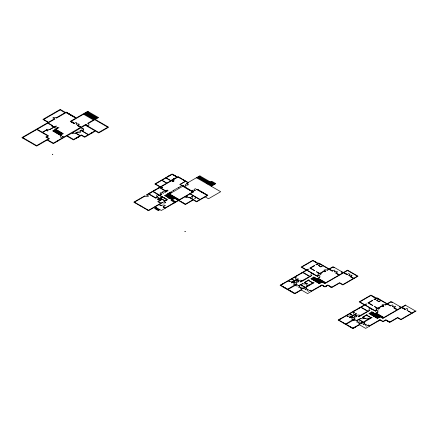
<?xml version="1.0" encoding="UTF-8"?>
<svg xmlns="http://www.w3.org/2000/svg" width="438" height="438" viewBox="0 0 438 438"><rect width="100%" height="100%" fill="white"/><g stroke="black" fill="none" stroke-linecap="round" stroke-linejoin="round"><path stroke-width="0.66" d="M52.44 154.28L52.867 154.4L52.538 154.225M306.693 269.655L306.748 269.562M186.802 183.796L188.603 182.756L178.014 176.645L177.357 177.023L172.123 174.001L154.822 183.987L160.062 187.01L146.473 194.855L148.548 196.054A2.469 1.423 0 0 1 145.055 196.054L134.466 202.164L148.548 210.295L160.664 203.298L157.713 201.595L159.678 200.462L157.445 199.17L158.425 199.044L158.611 197.981A1.851 1.068 0 0 1 159.733 198.288L159.952 198.414M306.469 269.567L306.896 269.693L306.688 269.507M168.351 198.458L169.32 197.084L170.207 196.996L169.117 196.399L169.845 196.334L170.585 195.277M299.745 286.085L298.59 287.246A2.316 1.336 0 0 0 301.382 287.032A2.316 1.336 0 0 0 301.015 288.642L303.238 287.848L303.841 288.199L305.149 287.443L300.676 284.859L299.362 285.614L299.745 286.085L298.711 285.488A2.469 1.423 0 0 1 295.217 285.488L297.183 284.355L296.416 283.912L294.451 285.045A2.469 1.423 0 0 1 294.451 283.03L293.033 282.209L291.724 282.964L291.286 282.713L293.142 281.645A2.316 1.336 0 0 0 289.868 281.645L288.45 280.824L291.505 279.061L294.779 280.95L291.505 282.587M357.819 320.879L356.663 322.034A2.316 1.336 0 0 0 359.456 321.82A2.316 1.336 0 0 0 359.089 323.436L361.312 322.642L361.914 322.987L363.222 322.231L358.749 319.647L357.441 320.402L357.819 320.879L356.784 320.277A2.469 1.423 0 0 1 353.291 320.277L355.256 319.143L354.49 318.705L352.53 319.839A2.469 1.423 0 0 1 352.53 317.824L351.106 317.002L349.798 317.758L349.365 317.506L351.216 316.433A2.316 1.336 0 0 0 347.942 316.433L346.524 315.617L349.579 313.854L352.853 315.743L349.579 317.38M184.951 231.297L185.175 231.532M54.476 118.791L48.476 122.257L43.674 119.486L60.209 109.938L65.01 112.714L56.113 117.849A2.316 1.336 0 0 0 52.839 117.849L54.914 119.043L48.092 122.985L52.62 125.597L52.133 125.881L54.093 127.015L56.278 126.007L55.626 126.385L56.004 126.604L54.148 127.677A2.316 1.336 0 0 0 57.422 127.677L57.805 127.896L52.62 130.891L61.079 135.775L61.408 135.583L53.277 130.891L55.571 129.566L62.935 133.82M22.907 138.184L23.345 137.932M67.03 113.119L67.463 112.867M68.667 114.066L69.1 113.814M69.1 114.318L69.538 114.066M70.737 115.265L71.175 115.013M71.175 115.517L71.613 115.265M47.928 130.573L47.6 130.765L46.291 130.009L42.366 132.276L37.181 129.281L47.764 123.171L51.969 125.597L51.476 125.881L53.77 127.206L49.664 129.577M72.812 116.459L73.25 116.207L71.558 115.298M73.25 116.711L73.688 116.459M57.422 127.677L59.004 127.584L55.894 129.38L63.264 133.634L60.641 135.145M74.887 117.658L75.325 117.406M53.551 131.05L55.84 129.725M88.147 111.575L71.12 121.408L74.449 123.33M54.093 131.362L56.387 130.042M54.64 131.679L56.935 130.354M71.531 122.147L71.969 121.895M55.188 131.991L57.477 130.672M55.73 132.309L58.024 130.984M56.278 132.621L58.572 131.301M73.168 123.094L73.606 122.843L71.914 121.928M56.825 132.938L59.114 131.614M35.626 145.525L36.058 145.274M57.367 133.251L59.661 131.931M57.915 133.568L60.209 132.243M58.462 133.886L60.751 132.561M59.004 134.198L61.298 132.873M59.552 134.515L61.846 133.19M60.099 134.827L62.388 133.502M78.134 125.958L78.572 125.706M79.771 126.905L80.209 126.653M98.079 117.313L87.709 123.297L88.147 123.549L94.805 119.705L107.792 127.206L98.731 132.435L85.744 124.934L86.182 124.682M81.599 130.102L81.161 130.354L88.476 134.576L95.024 130.798L85.306 125.186L72.155 133.097A2.316 1.336 0 0 0 75.429 133.097L78.052 131.898L79.798 132.906A2.163 1.248 0 0 0 79.798 131.143L80.942 130.48L88.257 134.701L84.654 136.782L81.38 134.893L80.072 135.649M78.271 132.024L76.141 133.251L80.181 135.583M80.997 127.677L83.127 129.221L83.614 128.936L81.216 127.551M75.938 138.474L78.555 136.963M168.52 176.142L170.158 175.195M173.596 175.227L173.924 175.041L175.507 176.016M175.233 176.175L175.561 175.983M170.809 180.555L175.178 178.031L175.72 178.348M146.801 195.047L148.548 194.034L155.698 198.162L157.768 196.969A2.469 1.423 0 0 1 157.768 198.983M178.397 177.242L178.726 177.056M134.931 202.81L135.26 202.619M180.034 178.189L180.363 177.998M180.905 178.693L181.233 178.507M182.542 179.64L182.87 179.449M183.418 180.144L183.746 179.952M155.424 197.626L157.549 196.651L155.643 197.752M158.972 195.578L159.35 195.359L152.802 191.581L148.876 193.848L156.021 197.976M161.644 194.034L159.678 195.173L153.13 191.39L159.569 187.672L166.117 191.455L164.918 192.145M140.992 206.309L141.315 206.117M159.843 195.644L160.171 195.452M185.055 181.086L185.383 180.899M141.37 206.528L141.698 206.336M180.089 184.272L179.761 184.458L180.199 184.71M180.522 184.02L180.96 183.763M181.398 183.511L181.836 183.259M182.268 183.007L182.706 182.756M183.144 182.504L183.582 182.252M184.015 182L184.453 181.748M184.891 181.496L185.329 181.244M180.741 184.146L181.179 183.894M181.617 183.637L182.055 183.385M182.487 183.133L182.925 182.881M183.363 182.63L183.801 182.378M184.234 182.126L184.672 181.874M185.11 181.622L185.542 181.37M185.926 181.589L186.254 181.403M161.808 196.777L162.137 196.591M159.733 198.288L162.082 196.936L157.335 194.636A2.316 1.336 0 0 0 157.335 196.525M173.432 190.382L173.103 190.694M173.87 190.13L174.302 189.878M174.74 189.627L175.178 189.375M175.611 189.123L176.049 188.871M176.487 188.619L176.925 188.367M177.357 188.116L177.795 187.864M180.85 186.095L181.288 185.843M165.066 195.381L167.36 194.061M171.357 191.707L171.795 191.455M172.233 191.203L172.665 190.946M178.781 187.42L178.233 187.612M179.213 187.168L179.651 186.916M180.089 186.665L180.522 186.413M159.897 198.447L160.226 198.255L161.315 198.89L159.459 199.958L158.425 199.044M187.563 182.536L187.891 182.35M188.165 182.504L199.733 175.824L214.467 184.332M165.684 195.737L167.973 194.412M183.527 185.69L183.035 185.969L193.076 191.767L193.569 191.483M196.897 177.97L200.171 176.076M171.959 192.556L169.501 193.974L179.377 199.673L192.747 191.959M172.391 192.304L172.829 192.052M173.267 191.8L173.705 191.548M174.138 191.296L174.576 191.045M175.014 190.793L175.452 190.541M175.884 190.289L176.322 190.037M176.76 189.785L177.198 189.534M177.631 189.282L178.069 189.024M178.507 188.773L178.939 188.521M179.815 188.017L179.12 188.121M180.253 187.765L180.686 187.513M181.124 187.261L181.562 187.01M182 186.758L182.432 186.506M166.254 196.071L168.548 194.746M163.609 197.817L163.938 197.626M166.829 196.399L169.117 195.074M183.878 186.84L184.206 186.648M167.398 196.728L169.692 195.408M167.973 197.062L170.262 195.737M165.246 198.764L165.575 198.573M168.548 197.39L170.836 196.071M185.515 187.782L185.843 187.595M147.431 210.026L147.754 209.835M169.117 197.724L171.411 196.399M185.953 188.033L186.281 187.847M169.692 198.053L171.986 196.728M162.514 202.608L162.191 202.416L160.987 203.112L158.37 201.595L162.191 199.394L164.808 200.905L163.828 201.469L165.788 202.608A2.316 1.336 0 0 1 162.514 202.608L159.35 204.431L161.261 205.537A2.935 1.692 0 0 1 165.411 205.537L163.007 206.922L165.246 208.214M164.151 201.661L167.535 199.706L159.897 195.299L161.863 194.16L160.007 193.092A2.316 1.336 0 0 1 163.281 193.092L163.5 193.218M170.267 198.381L172.556 197.062M159.322 204.792L159.651 204.606M187.59 188.981L187.918 188.789M170.836 198.715L173.13 197.39M156.24 207.552L154.603 208.499L158.206 210.574L159.843 209.632M188.028 189.232L188.356 189.041M171.411 199.044L173.705 197.724M160.636 205.553L160.96 205.362M161.261 205.537L160.932 205.723L159.027 204.623L148.548 210.673L133.814 202.164L144.726 195.863L145.055 196.054M171.986 199.378L174.275 198.053M172.123 199.706L170.973 200.369L174.576 202.449M172.337 199.832L174.85 198.381M189.665 190.18L189.993 189.988M190.103 190.431L190.426 190.24M163.281 207.081L163.609 206.889M191.74 191.373L192.063 191.187M164.589 207.836L164.918 207.645M206.829 183.703L210.103 181.814M196.843 189.594L197.33 189.309L207.809 195.359L196.569 201.847L193.295 199.958L185.438 204.497L178.562 200.527L161.315 210.481L155.096 206.889M190.24 193.782L193.892 191.674L191.932 190.541A2.316 1.336 0 0 1 195.206 190.541L195.26 190.568M207.262 183.955L211.844 181.31L215.775 183.577L211.193 186.221M197.658 189.878L197.987 189.687M179.076 200.823L179.405 200.637M199.295 190.82L199.624 190.634M180.713 201.77L181.042 201.579M191.713 196.651L193.021 195.644L190.021 193.908L186.747 195.802L187.453 196.208L185.597 197.281A2.316 1.336 0 0 0 188.871 197.281L189.966 197.407L191.713 198.414A2.163 1.248 0 0 0 191.713 196.651L193.24 195.77L196.186 197.472L194.658 198.354L196.405 197.598L199.843 199.58L196.569 201.469L190.185 197.533M200.171 191.329L200.494 191.138M182.892 203.029L183.221 202.838M201.809 192.271L202.132 192.085M202.679 192.775L203.008 192.589M184.529 203.977L184.858 203.785M204.316 193.722L204.645 193.53M205.192 194.226L205.515 194.034M206.829 195.173L207.152 194.981M314.314 261.546L314.643 261.355M315.951 262.488L316.28 262.302L314.588 261.387M319.171 263.594L319.499 263.402M280.977 285.773L281.3 285.581M289.868 281.645L288.231 280.95L280.758 285.269L287.635 289.239L296.197 284.038M297.835 278.935L294.998 280.824L291.724 278.935L294.779 277.172L296.197 277.988L294.998 277.046L302.746 272.573L309.622 276.542L300.348 281.645M320.485 264.349L320.808 264.158M318.683 265.516L320.764 266.966L322.888 265.74L328.894 269.206L327.202 270.18A2.316 1.336 0 0 0 323.928 270.18L325.773 271.248L324.793 271.812L323.928 271.314L320.545 273.268L321.41 273.766L320.485 274.303L318.634 273.235A2.316 1.336 0 0 0 318.634 275.124L317.161 275.978L307.011 270.115L308.483 269.266L308.149 269.074L306.677 269.923L301.766 267.087L312.841 260.692L317.753 263.528L315.842 264.629L316.17 264.82L318.683 263.747A2.163 1.248 0 0 1 318.683 265.516L320.764 266.715L322.675 265.614L318.738 263.342L316.827 264.442L317.156 264.629M282.614 286.715L282.937 286.529M283.047 286.967L283.375 286.78M284.684 287.914L285.012 287.722M285.122 288.166L285.45 287.974M294.998 282.461L294.451 283.03M297.621 280.95L298.601 280.638A2.469 1.423 0 0 1 302.094 280.638L300.129 281.771L300.567 282.023L302.965 280.824L311.861 275.502L309.951 276.351L303.074 272.381L306.786 270.241L313.663 274.21L313.389 274.369M286.759 289.113L287.087 288.921M288.177 289.929L288.505 289.742M298.711 285.488L302.855 283.6A2.316 1.336 0 0 0 306.129 283.6L304.273 282.526L309.025 279.783L308.587 280.287L313.17 282.937L314.046 282.685L305.642 287.536L306.95 288.292L304.985 289.425A2.316 1.336 0 0 0 308.259 289.425A2.316 1.336 0 0 0 308.259 291.314L310.224 290.18L311.533 290.936L322.012 284.886L324.958 286.589L327.794 284.952L331.725 287.219L339.581 282.685L342.855 284.574L353.444 278.464L350.17 276.57L352.13 275.436A2.316 1.336 0 0 0 348.856 275.436A2.316 1.336 0 0 0 348.856 273.547L346.896 274.681L343.622 272.792L324.848 283.627L313.608 277.139M289.814 290.876L290.142 290.684M302.855 283.6L300.895 284.733L305.368 287.317L309.19 285.111L308.806 284.886M304.492 282.652L307.388 283.819L304.93 282.4L308.368 280.413L312.841 282.997L307.169 285.833A2.316 1.336 0 0 1 307.169 283.944M290.252 291.128L290.58 290.936M311.927 278.825L314.216 277.506M320.271 274.183L316.395 271.691L319.833 273.427L324.416 270.777L325.565 271.127M312.497 279.159L314.791 277.834M313.071 279.488L315.36 278.168M330.033 269.863L330.361 269.671M334.342 267.437L333.69 267.815L332.705 267.246L329.431 269.135L332.65 270.996M291.889 292.069L292.217 291.883M313.646 279.822L315.935 278.497M292.327 292.327L292.655 292.135M314.216 280.15L316.504 278.831M327.202 270.18L329.102 269.326L332.322 271.182L334.287 270.049A2.316 1.336 0 0 1 334.287 271.938A2.316 1.336 0 0 1 337.561 271.938L335.596 273.077L339.034 275.059L325.784 282.718L318.355 278.431L319.882 277.55L319.291 277.205L316.762 278.973M314.791 280.479L317.079 279.159M317.32 279.028L318.136 278.557L325.565 282.844L324.744 283.315L313.827 277.013L310.876 278.716L319.39 283.627L322.122 282.056M331.67 270.804L331.999 270.618M315.36 280.813L317.654 279.488M293.964 293.268L294.292 293.082M315.935 281.141L318.229 279.822M343.293 272.6L333.033 266.682L329.102 268.948L318.738 262.959L318.081 263.342L312.841 260.314L301.109 267.087L306.348 270.115L280.101 285.269L294.834 293.772L301.93 289.677L301.601 289.491L294.834 293.394L287.958 289.425L296.964 284.481M301.601 289.491A2.469 1.423 0 0 1 300.955 288.828L303.622 288.324L303.019 287.974M316.51 281.475L318.798 280.15M317.079 281.804L319.373 280.479M317.654 282.138L319.948 280.813M318.229 282.466L320.517 281.141M318.798 282.795L321.092 281.475M318.694 282.975L311.308 278.475M336.253 273.454L336.581 273.263M321.903 281.93L319.39 283.375L311.095 278.59M341.985 271.845L341.328 272.222L342.636 272.978M337.89 274.396L338.218 274.21M343.945 272.6L347.548 270.525L357.37 276.192L353.767 278.272M322.675 285.647L322.998 285.461M344.602 273.356L344.93 273.17M324.312 286.594L324.635 286.403M346.239 274.303L346.567 274.117M325.992 286.304L327.301 285.549M329.376 286.244L329.704 286.052M331.013 287.191L331.342 287M350.822 276.947L351.15 276.761M352.459 277.895L352.787 277.708M372.393 296.334L372.716 296.148M374.03 297.282L374.353 297.09M339.105 319.587L340.742 318.64M353.455 311.298L354.764 310.542M358.585 308.341L359.894 307.58M374.255 299.614L376.757 298.541A2.163 1.248 0 0 1 376.757 300.304L378.837 301.508L380.748 300.402L376.811 298.13L374.901 299.236L375.229 299.422M377.249 298.382L377.572 298.196M339.05 320.561L339.379 320.375M347.942 316.433L346.305 315.743L338.831 320.058L345.708 324.027L354.276 318.831M355.913 313.728L353.072 315.617L349.798 313.728L352.853 311.96L354.276 312.781L353.072 311.834L360.824 307.361L367.696 311.33L358.421 316.433M378.558 299.138L378.886 298.951M376.757 300.304L378.837 301.76L380.967 300.528L386.968 303.994L385.276 304.974A2.316 1.336 0 0 0 382.002 304.974L383.852 306.036L382.867 306.605L382.002 306.107L378.618 308.056L379.483 308.56L378.558 309.097L376.707 308.029A2.316 1.336 0 0 0 376.707 309.918L375.235 310.766L365.084 304.908L366.557 304.06L366.223 303.863L364.75 304.717L359.839 301.881L370.915 295.486L375.826 298.322L373.921 299.422L374.244 299.614M340.687 321.508L341.016 321.317M341.125 321.76L341.448 321.569M342.762 322.702L343.085 322.516M343.195 322.959L343.523 322.768M353.072 317.254L352.53 317.824M355.694 315.743L356.674 315.426A2.469 1.423 0 0 1 360.167 315.426L358.202 316.559L358.64 316.811L361.038 315.617L369.935 310.29L368.024 311.144L361.147 307.175L364.859 305.029L371.736 308.998L371.462 309.157M344.832 323.901L345.16 323.715M346.25 324.722L346.578 324.531M356.784 320.277L360.934 318.388A2.316 1.336 0 0 0 364.208 318.388L362.352 317.32L367.099 314.577L366.661 315.081L371.243 317.725L372.119 317.473L363.715 322.324L365.024 323.085L363.058 324.219A2.316 1.336 0 0 0 366.332 324.219A2.316 1.336 0 0 0 366.332 326.107L368.298 324.974L369.606 325.73L380.085 319.68L383.031 321.382L385.867 319.745L389.798 322.012L397.655 317.473L400.929 319.368L411.517 313.252M347.887 325.664L348.215 325.478M360.934 318.388L358.968 319.521L363.441 322.105L368.736 318.607A2.316 1.336 0 0 0 365.462 318.607L363.003 317.189L366.442 315.207L370.915 317.791L367.482 319.773L367.099 319.554M362.571 317.446L365.462 318.607M348.325 325.916L348.653 325.73M370 313.619L372.289 312.294M378.344 308.971L374.474 306.485L377.906 308.215L382.494 305.571L383.639 305.916M370.57 313.947L372.864 312.628M371.145 314.281L373.439 312.956M388.106 304.651L388.435 304.465M392.415 302.225L391.764 302.603L390.778 302.039L387.504 303.928L390.723 305.784M349.962 326.863L350.29 326.677M371.72 314.61L374.008 313.29M350.4 327.115L350.728 326.929M383.858 317.512L376.428 313.219L377.956 312.338L377.364 311.998L374.835 313.767M372.289 314.944L374.583 313.619M372.864 315.272L375.158 313.947M375.393 313.822L376.209 313.345L383.639 317.638M389.743 305.598L390.072 305.406M373.439 315.606L375.727 314.281M352.037 328.062L352.366 327.87M374.008 315.935L376.302 314.61M401.367 307.394L391.107 301.47L387.181 303.737L376.811 297.752L376.154 298.13L370.915 295.108L359.187 301.881L364.421 304.903L338.174 320.058L352.908 328.566L360.003 324.47L359.675 324.279L352.908 328.188L346.036 324.219L355.037 319.269M359.675 324.279A2.469 1.423 0 0 1 359.029 323.622L361.695 323.113L361.093 322.768M353.729 328.029L355.366 327.082M374.583 316.263L376.877 314.944M375.158 316.597L377.446 315.272M375.727 316.926L378.021 315.606M376.302 317.26L378.596 315.935M376.877 317.588L379.166 316.263M376.768 317.769L369.382 313.263M394.326 308.243L394.654 308.056M379.976 316.718L377.463 318.169L369.174 313.378M380.195 316.844L377.463 318.421L368.955 313.504L371.9 311.807L382.817 318.108L397.113 309.852L393.674 307.865L395.634 306.731A2.316 1.336 0 0 0 392.36 306.731A2.316 1.336 0 0 0 392.36 304.843L390.4 305.976L387.181 304.114L385.276 304.974M400.058 306.638L399.401 307.016L400.71 307.772M395.963 309.19L396.291 308.998M405.621 304.936L397.436 309.661L393.997 307.679M378.613 320.846L379.921 320.09M402.024 307.394L405.621 305.313L415.443 310.985L411.846 313.066M402.675 308.149L403.004 307.958M404.312 309.097L404.641 308.905M359.456 324.782L365.681 328.374L380.085 320.058L383.031 321.76L385.856 320.129L387.449 321.038L387.778 320.846M389.086 321.979L389.415 321.793M408.572 311.172L408.243 311.363L409.223 311.549M410.86 312.497L409.169 311.582M416.1 310.985L400.929 319.745L397.655 317.851L389.798 322.39L387.449 321.038M211.193 181.688L215.118 183.955M199.514 176.459L209.446 182.192M209.884 182.443L213.81 184.71M87.49 111.958L97.422 117.691M198.857 176.837L208.789 182.569M209.227 182.821L213.158 185.088M86.839 112.336L96.771 118.068M198.206 177.215L208.138 182.947M208.57 183.199L212.501 185.466M86.182 112.714L96.114 118.446M197.549 177.593L207.481 183.325M207.919 183.577L211.844 185.843M85.525 113.092L95.457 118.824M196.459 177.719L220.686 191.707L208.466 198.764L205.192 196.87M84.873 113.469L94.805 119.202M84.216 113.847L94.148 119.579M83.565 114.225L93.491 119.957M67.408 112.9L69.045 113.847M69.483 114.099L71.12 115.041M73.633 116.492L75.27 117.439M343.622 272.414L347.219 274.495M348.856 275.436L354.096 278.464M344.876 273.202L346.513 274.144M351.095 276.794L352.732 277.736M401.695 307.202L405.298 309.283M412.169 313.252L406.935 310.23A2.316 1.336 0 0 0 406.935 308.341L404.969 309.474L401.695 307.58L382.921 318.421L371.681 311.933M402.949 307.991L404.586 308.938M197.932 189.72L199.569 190.667M200.44 191.171L202.077 192.112M202.953 192.616L204.59 193.563M205.46 194.067L207.097 195.014M170.103 175.167L170.431 175.353M174.647 178.37L172.9 179.377M168.466 176.109L168.794 176.3M173.432 179.038L173.974 179.356M335.924 272.885L339.362 274.872L347.548 270.142L358.027 276.192L342.855 284.952L339.581 283.063L331.725 287.596L327.794 285.33L324.958 286.967L322.012 285.269L307.602 293.586L301.382 289.994M91.553 132.796L91.991 133.048M77.723 125.219L81.052 127.14L85.744 124.43L88.147 125.816A2.776 1.604 0 0 0 88.147 123.549M180.96 184.776L181.398 185.028M181.836 185.279L182.268 185.531M78.517 125.739L80.154 126.686M180.631 184.962L181.069 185.214M181.507 185.466L181.945 185.717M193.076 192.145L182.378 185.969L183.199 185.498L185.164 186.632A2.316 1.336 0 0 0 185.164 184.743A2.316 1.336 0 0 0 188.439 184.743L186.473 183.61L187.946 182.756L178.014 177.023L172.775 180.045L174.193 180.867L172.994 181.562L171.576 180.741L161.315 186.665L162.733 187.486L161.315 188.302L165.788 190.886L167.212 190.065L168.082 190.568L165.137 192.271L163.281 191.203A2.316 1.336 0 0 0 163.281 193.092M372.661 296.176L374.298 297.123M78.867 128.4L79.305 128.652M88.936 134.313L89.368 134.565M189.966 193.563L200.062 199.454L207.152 195.359L195.206 188.647A2.316 1.336 0 0 0 195.206 190.541M77.23 129.347L77.668 129.599M178.562 187.798L178.863 187.973M79.798 131.143L81.38 129.976L83.127 130.984A2.163 1.248 0 0 0 83.127 129.221M56.113 117.849L56.551 118.101L66.1 112.588L75.812 118.194L70.25 121.408L74.011 123.582L76.086 122.383A2.316 1.336 0 0 1 76.086 124.272A2.316 1.336 0 0 1 79.36 124.272L77.285 125.471L80.614 127.392L63.915 137.034L62.935 136.464L61.079 137.537A2.163 1.248 0 0 1 61.079 135.775M187.234 196.334L186.528 195.928L178.885 200.336L185.438 204.119L193.076 199.706L188.871 197.281M73.792 132.15L67.085 135.709L73.524 139.426L79.962 135.709L75.429 133.097M173.541 190.694L173.842 190.869M318.634 275.124L317.375 276.099L317.654 276.263M78.172 136.744L78.61 136.995M376.707 309.918L375.448 310.892L375.727 311.051M171.74 192.682L170.596 192.019L167.212 193.974L178.233 200.336L165.246 207.836L163.336 206.731M55.785 126.73L55.407 126.511L49.653 129.571A2.469 1.423 0 0 0 46.401 129.692L48.147 130.699L47.6 131.017L46.291 130.261L42.579 132.402L48.64 135.9L46.674 137.034L49.51 138.671L47.545 139.804L53.332 143.144L63.592 137.22L62.607 136.656M75.555 138.255L75.993 138.507M329.431 286.211L331.068 287.158M158.589 187.864L158.917 188.05M327.033 285.395L327.356 285.581M387.504 321.005L389.141 321.946M157.28 188.619L157.603 188.805M177.74 200.62L178.069 200.812M325.719 286.151L326.047 286.337M301.766 272.759L302.094 272.951M322.729 285.62L324.366 286.561M176.432 201.376L176.76 201.568M321.574 285.143L321.903 285.33M359.839 307.553L360.167 307.739M300.457 273.515L300.786 273.706M172.556 199.706L164.699 195.425L175.72 201.787M154.767 190.065L155.096 190.256M379.647 319.932L379.976 320.123M175.288 202.038L175.611 202.23M171.548 200.04L175.151 202.115M320.266 285.899L320.594 286.085M358.53 308.308L358.859 308.494M153.459 190.82L153.787 191.012M378.339 320.687L378.667 320.879M173.974 202.794L174.302 202.986M296.635 275.721L296.964 275.913M59.99 139.3L60.428 139.552M151.329 192.052L151.657 192.238M354.709 310.515L355.037 310.701M295.327 276.477L295.655 276.668M149.692 192.999L150.02 193.185M353.4 311.27L353.729 311.456M57.367 140.812L57.805 141.069M298.601 280.638L297.183 279.816L298.492 279.061L298.054 278.809L296.197 279.882A2.316 1.336 0 0 1 296.197 277.988M356.674 315.426L355.256 314.61L356.565 313.854L356.127 313.603L354.276 314.67A2.316 1.336 0 0 1 354.276 312.781M34.558 130.294L34.996 130.546M306.622 288.478L305.313 287.722L303.676 288.669L303.348 288.478M309.896 290.372L311.533 291.314M32.812 131.301L33.25 131.553M364.695 323.271L363.387 322.516L361.75 323.463L361.421 323.271M367.969 325.16L369.606 326.107M155.698 207.869L159.295 209.944M155.151 208.181L158.753 210.262M282.614 283.819L282.937 284.005M297.019 292.135L297.347 292.327M340.687 318.607L341.016 318.798M355.092 326.929L355.421 327.115M280.977 284.76L281.3 284.952M295.382 293.082L295.71 293.268M339.05 319.554L339.379 319.745M353.455 327.87L353.784 328.062M184.962 231.297L185.274 231.478M319.291 277.205A2.316 1.336 0 0 0 319.291 275.316L317.435 276.389L311.642 273.356A2.469 1.423 0 0 0 311.642 275.376M369.716 310.164A2.469 1.423 0 0 1 369.716 308.149L375.508 311.177L377.364 310.104A2.316 1.336 0 0 1 377.364 311.998M60.209 109.434L42.908 119.421L48.147 122.448L21.9 137.603L36.633 146.106L47.112 140.056L53.332 143.648L66.647 135.961L73.524 139.93L81.38 135.397L84.654 137.286L95.457 131.05L98.731 132.938L108.662 127.206L95.238 119.454L98.512 117.565L87.709 111.323L76.25 117.942L66.1 112.084L65.448 112.462L60.209 109.434M36.743 129.533L22.771 137.603L36.633 145.602L48.64 138.671L45.798 137.034L47.764 135.9L36.743 129.533M161.753 180.363L155.479 183.987L160.39 186.823L166.664 183.199L161.753 180.363M165.898 177.97L161.972 180.237L166.883 183.073L170.809 180.806L165.898 177.97M172.123 174.379L166.117 177.844L171.028 180.68L177.034 177.215L172.123 174.379M161.096 186.791L159.897 187.486L161.096 188.176L162.301 187.486L161.096 186.791M172.446 180.237L171.795 180.615L172.994 181.31L173.651 180.932L172.446 180.237M167.212 190.316L166.007 191.012L166.445 191.264L167.644 190.568L167.212 190.316M162.301 197.062L160.445 198.129L165.137 200.839L166.993 199.772L162.301 197.062M170.7 192.337L167.754 194.034L178.452 200.21L179.158 199.799L169.063 193.974L171.302 192.682L170.7 192.337M161.534 199.016L159.678 200.084L160.007 200.275L161.863 199.202L161.534 199.016M164.442 198.058L166.079 199.005L164.442 198.058M314.205 265.576L309.786 268.127L314.758 270.75L310.558 268.067L314.539 265.767L314.205 265.576M296.964 279.942L293.252 282.083L294.237 282.652L294.779 282.335L296.307 283.222A1.851 1.068 0 0 0 296.307 281.705A1.851 1.068 0 0 0 298.93 281.705L297.402 280.824L297.944 280.512L296.964 279.942M320.326 273.394L320.052 273.553L320.983 273.772L320.326 273.394M324.416 271.029L324.147 271.188L325.073 271.407L324.416 271.029M372.284 300.369L367.86 302.921L372.837 305.538L368.632 302.861L372.618 300.561L372.284 300.369M355.037 314.736L351.325 316.877L352.311 317.446L352.853 317.128L354.386 318.01A1.851 1.068 0 0 0 354.386 316.499A1.851 1.068 0 0 0 357.003 316.499L355.475 315.617L356.023 315.3L355.037 314.736M378.399 308.182L378.125 308.341L379.056 308.566L378.399 308.182M382.494 305.823L382.221 305.981L383.146 306.2L382.494 305.823"/></g></svg>
